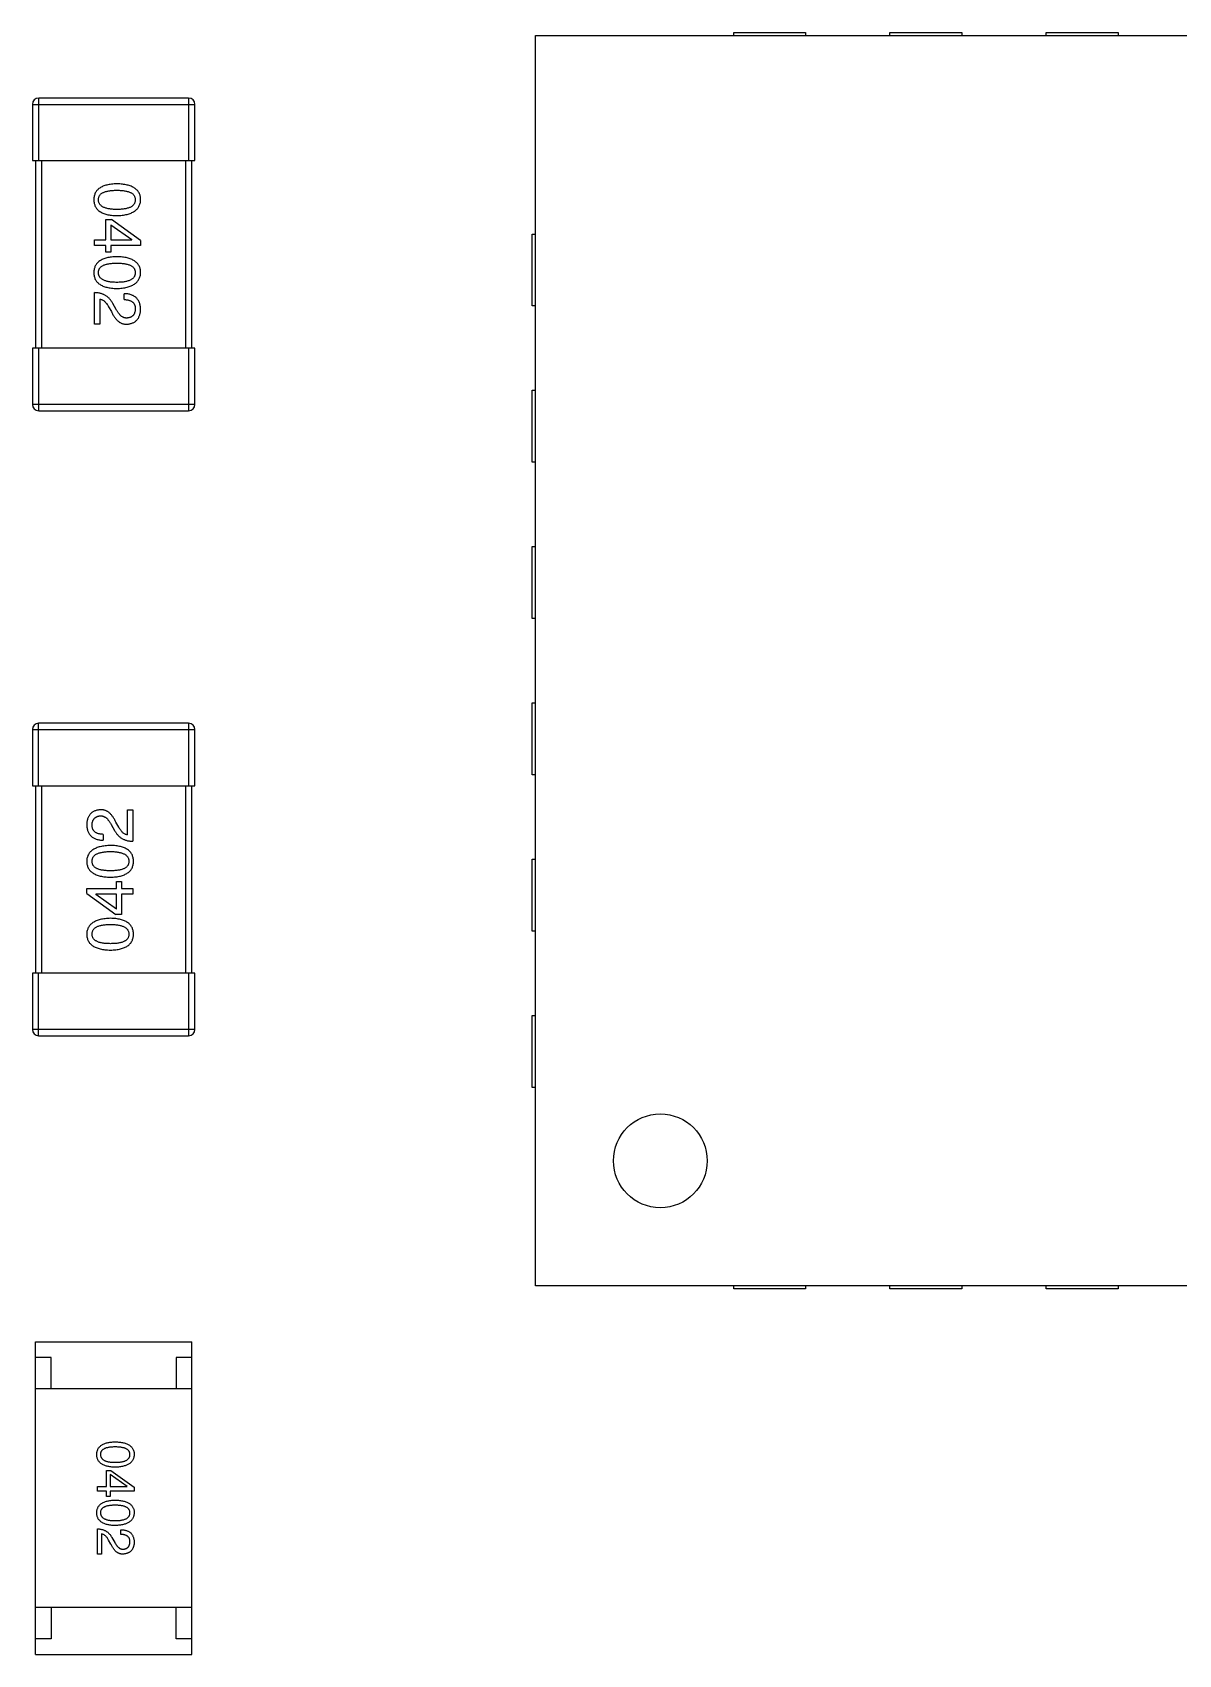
# Model space of a CAD drawing. Header units: millimetres. Extents: x 573 to 698, y 194 to 280.
# Drawn here: x 632.65 to 636.32, y 256.88 to 262.07 of the extents above; entities that cross this region are included whole.
import ezdxf

# ---------------------------------------------------------------- set-up
doc = ezdxf.new("R2010")
doc.units = ezdxf.units.MM
doc.header["$LTSCALE"] = 30.734
doc.layers.get('0').update_dxf_attribs({"linetype": 'CONTINUOUS'})

msp = doc.modelspace()

# ---------------------------------------------------------------- linework, layer by layer
at = {"color": 7, "linetype": 'Continuous'}
for p, q in [((634.2611, 258.0558), (634.2611, 262.0558)), ((634.2611, 262.0558), (638.2611, 262.0558)), ((634.8961, 262.0558), (634.8961, 262.0658)), ((634.8961, 262.0658), (635.1261, 262.0658)), ((635.1261, 262.0658), (635.1261, 262.0558)), ((635.3961, 262.0558), (635.3961, 262.0658)), ((635.3961, 262.0658), (635.6261, 262.0658)), ((635.6261, 262.0658), (635.6261, 262.0558)), ((635.8961, 262.0558), (635.8961, 262.0658)), ((635.8961, 262.0658), (636.1261, 262.0658)), ((636.1261, 262.0658), (636.1261, 262.0558)), ((632.6511, 261.8356), (632.6511, 261.6556)), ((632.6511, 261.8356), (633.1711, 261.8356)), ((632.6711, 261.6556), (632.6711, 261.8556)), ((633.1511, 261.8556), (632.6711, 261.8556)), ((633.1511, 261.8556), (633.1511, 261.6556)), ((633.1711, 261.6556), (633.1711, 261.8356)), ((632.6511, 261.6556), (633.1711, 261.6556)), ((632.6611, 261.6556), (632.6611, 261.0556)), ((632.6811, 261.0556), (632.6811, 261.6556)), ((633.1411, 261.6556), (633.1411, 261.0556)), ((633.1611, 261.0556), (633.1611, 261.6556)), ((632.8859, 261.4025), (632.8859, 261.4673)), ((632.8859, 261.4673), (632.904, 261.4673)), ((632.9974, 261.4001), (632.904, 261.4673)), ((632.8499, 261.3845), (632.8499, 261.4025)), ((632.8499, 261.4025), (632.8859, 261.4025)), ((632.9015, 261.4501), (632.9015, 261.4025)), ((632.9015, 261.4501), (632.9687, 261.4033)), ((632.9015, 261.4025), (632.9687, 261.4025)), ((632.9687, 261.4025), (632.9687, 261.4033)), ((634.2511, 261.1908), (634.2511, 261.4208)), ((634.2511, 261.4208), (634.2611, 261.4208)), ((632.8859, 261.3845), (632.8499, 261.3845)), ((632.8859, 261.3624), (632.8859, 261.3845)), ((632.9015, 261.3624), (632.8859, 261.3624)), ((632.9015, 261.3845), (632.9015, 261.3624)), ((632.9974, 261.3845), (632.9015, 261.3845)), ((632.9974, 261.4001), (632.9974, 261.3845)), ((632.8499, 261.1325), (632.8499, 261.2333)), ((632.8671, 261.2128), (632.8671, 261.1325)), ((632.9195, 261.1792), (632.9081, 261.1989)), ((632.9441, 261.2112), (632.9441, 261.23)), ((632.8949, 261.1882), (632.904, 261.1727)), ((634.2611, 261.1908), (634.2511, 261.1908)), ((632.8671, 261.1325), (632.8499, 261.1325)), ((632.6511, 261.0556), (632.6511, 260.8756)), ((633.1711, 261.0556), (632.6511, 261.0556)), ((632.6711, 260.8556), (632.6711, 261.0556)), ((633.1511, 261.0556), (633.1511, 260.8556)), ((633.1711, 260.8756), (633.1711, 261.0556)), ((634.2511, 260.6908), (634.2511, 260.9208)), ((634.2511, 260.9208), (634.2611, 260.9208)), ((633.1711, 260.8756), (632.6511, 260.8756)), ((632.6711, 260.8556), (633.1511, 260.8556)), ((634.2611, 260.6908), (634.2511, 260.6908)), ((634.2511, 260.1908), (634.2511, 260.4208)), ((634.2511, 260.4208), (634.2611, 260.4208)), ((634.2611, 260.1908), (634.2511, 260.1908)), ((634.2511, 259.6908), (634.2511, 259.9208)), ((634.2511, 259.9208), (634.2611, 259.9208)), ((632.6709, 259.6558), (632.6709, 259.8558)), ((633.1509, 259.8558), (632.6709, 259.8558)), ((633.1509, 259.8558), (633.1509, 259.6558)), ((632.6509, 259.8358), (632.6509, 259.6558)), ((632.6509, 259.8358), (633.1709, 259.8358)), ((633.1709, 259.6558), (633.1709, 259.8358)), ((634.2611, 259.6908), (634.2511, 259.6908)), ((632.6509, 259.6558), (633.1709, 259.6558)), ((632.6609, 259.6558), (632.6609, 259.0558)), ((632.6809, 259.0558), (632.6809, 259.6558)), ((633.1409, 259.6558), (633.1409, 259.0558)), ((633.1609, 259.0558), (633.1609, 259.6558)), ((632.9271, 259.5232), (632.9181, 259.5388)), ((632.955, 259.4986), (632.955, 259.5789)), ((632.955, 259.5789), (632.9722, 259.5789)), ((632.9722, 259.5789), (632.9722, 259.4781)), ((632.8779, 259.5002), (632.8779, 259.4814)), ((632.9025, 259.5322), (632.914, 259.5125)), ((634.2511, 259.1908), (634.2511, 259.4208)), ((634.2511, 259.4208), (634.2611, 259.4208)), ((632.8247, 259.3113), (632.8247, 259.3269)), ((632.8247, 259.3269), (632.9206, 259.3269)), ((632.9206, 259.3269), (632.9206, 259.3491)), ((632.9206, 259.3491), (632.9361, 259.3491)), ((632.9361, 259.3491), (632.9361, 259.3269)), ((632.9361, 259.3269), (632.9722, 259.3269)), ((632.9722, 259.3269), (632.9722, 259.3089)), ((632.8247, 259.3113), (632.9181, 259.2441)), ((632.8534, 259.3089), (632.8534, 259.3081)), ((632.9206, 259.3089), (632.8534, 259.3089)), ((632.9206, 259.2613), (632.8534, 259.3081)), ((632.9206, 259.2613), (632.9206, 259.3089)), ((632.9361, 259.3089), (632.9361, 259.2441)), ((632.9722, 259.3089), (632.9361, 259.3089)), ((632.9361, 259.2441), (632.9181, 259.2441)), ((634.2611, 259.1908), (634.2511, 259.1908)), ((632.6509, 259.0558), (632.6509, 258.8758)), ((633.1709, 259.0558), (632.6509, 259.0558)), ((632.6709, 258.8558), (632.6709, 259.0558)), ((633.1509, 259.0558), (633.1509, 258.8558)), ((633.1709, 258.8758), (633.1709, 259.0558)), ((634.2511, 258.6908), (634.2511, 258.9208)), ((634.2511, 258.9208), (634.2611, 258.9208)), ((633.1709, 258.8758), (632.6509, 258.8758)), ((632.6709, 258.8558), (633.1509, 258.8558)), ((634.2611, 258.6908), (634.2511, 258.6908)), ((638.2611, 258.0558), (634.2611, 258.0558)), ((634.8961, 258.0458), (634.8961, 258.0558)), ((635.1261, 258.0458), (634.8961, 258.0458)), ((635.1261, 258.0558), (635.1261, 258.0458)), ((635.3961, 258.0458), (635.3961, 258.0558)), ((635.6261, 258.0458), (635.3961, 258.0458)), ((635.6261, 258.0558), (635.6261, 258.0458)), ((635.8961, 258.0458), (635.8961, 258.0558)), ((636.1261, 258.0458), (635.8961, 258.0458)), ((636.1261, 258.0558), (636.1261, 258.0458)), ((632.6611, 256.8762), (632.6611, 257.8762)), ((632.6611, 257.8762), (633.1611, 257.8762)), ((633.1611, 256.8762), (633.1611, 257.8762)), ((632.7111, 257.8262), (632.6611, 257.8262)), ((632.7111, 257.7262), (632.7111, 257.8262)), ((633.1111, 257.8262), (633.1111, 257.7262)), ((633.1611, 257.8262), (633.1111, 257.8262)), ((633.1611, 257.7262), (632.6611, 257.7262)), ((632.8876, 257.4137), (632.8876, 257.4655)), ((632.8876, 257.4655), (632.902, 257.4655)), ((632.902, 257.4655), (632.9768, 257.4117)), ((632.8588, 257.3993), (632.8588, 257.4137)), ((632.8588, 257.4137), (632.8876, 257.4137)), ((632.9001, 257.4517), (632.9001, 257.4137)), ((632.9539, 257.4143), (632.9001, 257.4517)), ((632.9001, 257.4137), (632.9539, 257.4137)), ((632.9539, 257.4137), (632.9539, 257.4143)), ((632.9768, 257.4117), (632.9768, 257.3993)), ((632.8876, 257.3993), (632.8588, 257.3993)), ((632.8876, 257.3816), (632.8876, 257.3993)), ((632.9001, 257.3816), (632.8876, 257.3816)), ((632.9001, 257.3993), (632.9001, 257.3816)), ((632.9768, 257.3993), (632.9001, 257.3993)), ((632.8588, 257.1977), (632.8588, 257.2783)), ((632.8725, 257.2619), (632.8725, 257.1977)), ((632.9053, 257.2508), (632.9145, 257.235)), ((632.9342, 257.2606), (632.9342, 257.2757)), ((632.902, 257.2298), (632.8948, 257.2422)), ((632.8725, 257.1977), (632.8588, 257.1977)), ((633.1611, 257.0262), (632.6611, 257.0262)), ((632.7111, 257.0262), (632.7111, 256.9262)), ((633.1111, 256.9262), (633.1111, 257.0262)), ((632.7111, 256.9262), (632.6611, 256.9262)), ((633.1611, 256.9262), (633.1111, 256.9262)), ((632.6611, 256.8762), (633.1611, 256.8762))]:
    msp.add_line(p, q, dxfattribs=at)
msp.add_circle((634.6611, 258.4558), 0.15, dxfattribs=at)
for centre, start, end in [((632.6711, 261.8356), 90, 180), ((633.1511, 261.8356), 0, 90), ((632.6711, 260.8756), 180, 270), ((633.1511, 260.8756), 270, 0), ((632.6709, 259.8358), 90, 180), ((633.1509, 259.8358), 0, 90), ((632.6709, 258.8758), 180, 270), ((633.1509, 258.8758), 270, 0)]:
    msp.add_arc(centre, 0.02, start, end, dxfattribs=at)
for points, knots in [([(632.9212, 261.5814), (632.9182, 261.5813), (632.9125, 261.5811), (632.9042, 261.5803), (632.8965, 261.5792), (632.8893, 261.5777), (632.8827, 261.5759), (632.8767, 261.5736), (632.8712, 261.571), (632.8663, 261.568), (632.8619, 261.5646), (632.8581, 261.5609), (632.8549, 261.5567), (632.8522, 261.5522), (632.8501, 261.5473), (632.8486, 261.5421), (632.8477, 261.5364), (632.8475, 261.5326), (632.8474, 261.5306)], [0, 0, 0, 0, 0.087693, 0.170223, 0.247496, 0.319826, 0.387768, 0.451403, 0.511459, 0.568358, 0.622671, 0.675251, 0.726739, 0.778422, 0.830759, 0.884394, 0.940865, 1, 1, 1, 1]), ([(632.8622, 261.5306), (632.8622, 261.5318), (632.8623, 261.5342), (632.863, 261.5377), (632.8641, 261.5409), (632.8658, 261.5439), (632.8679, 261.5467), (632.8704, 261.5492), (632.8735, 261.5514), (632.877, 261.5534), (632.8809, 261.5552), (632.8853, 261.5568), (632.8902, 261.558), (632.8955, 261.5591), (632.9013, 261.5599), (632.9075, 261.5605), (632.9142, 261.5608), (632.9188, 261.5609), (632.9212, 261.5609)], [0, 0, 0, 0, 0.049766, 0.097012, 0.143225, 0.188786, 0.235079, 0.282962, 0.333687, 0.387747, 0.445963, 0.508657, 0.576545, 0.649868, 0.72822, 0.812712, 0.903543, 1, 1, 1, 1]), ([(632.9974, 261.5306), (632.9973, 261.5326), (632.9971, 261.5365), (632.9962, 261.5421), (632.9946, 261.5473), (632.9924, 261.5522), (632.9897, 261.5568), (632.9863, 261.5609), (632.9824, 261.5646), (632.9779, 261.568), (632.9728, 261.571), (632.9671, 261.5736), (632.9609, 261.5759), (632.9541, 261.5777), (632.9467, 261.5792), (632.9387, 261.5803), (632.9301, 261.5811), (632.9242, 261.5813), (632.9212, 261.5814)], [0, 0, 0, 0, 0.057911, 0.113262, 0.165956, 0.217443, 0.268511, 0.319665, 0.372, 0.426129, 0.483365, 0.543779, 0.607756, 0.676562, 0.749704, 0.827713, 0.911177, 1, 1, 1, 1]), ([(632.9212, 261.5609), (632.9236, 261.5609), (632.9282, 261.5608), (632.9349, 261.5605), (632.9411, 261.5599), (632.9469, 261.5591), (632.9522, 261.558), (632.957, 261.5568), (632.9614, 261.5552), (632.9654, 261.5534), (632.9689, 261.5514), (632.9719, 261.5492), (632.9745, 261.5467), (632.9766, 261.5439), (632.9782, 261.5409), (632.9794, 261.5377), (632.98, 261.5342), (632.9801, 261.5318), (632.9802, 261.5306)], [0, 0, 0, 0, 0.096452, 0.187278, 0.271765, 0.350519, 0.423437, 0.491321, 0.554011, 0.612224, 0.666281, 0.717003, 0.764884, 0.811423, 0.856783, 0.902993, 0.950236, 1, 1, 1, 1]), ([(632.8474, 261.5306), (632.8475, 261.5286), (632.8477, 261.5247), (632.8486, 261.5191), (632.8501, 261.5138), (632.8522, 261.5089), (632.8549, 261.5044), (632.8581, 261.5003), (632.8619, 261.4965), (632.8663, 261.4931), (632.8712, 261.4902), (632.8767, 261.4876), (632.8827, 261.4853), (632.8893, 261.4834), (632.8965, 261.4819), (632.9042, 261.4808), (632.9125, 261.4801), (632.9182, 261.4799), (632.9212, 261.4798)], [0, 0, 0, 0, 0.059134, 0.115603, 0.169236, 0.221572, 0.273254, 0.32474, 0.377319, 0.431815, 0.488555, 0.548609, 0.612242, 0.680182, 0.75251, 0.829782, 0.91231, 1, 1, 1, 1]), ([(632.9212, 261.4994), (632.9188, 261.4995), (632.9143, 261.4995), (632.9077, 261.4999), (632.9015, 261.5005), (632.8958, 261.5013), (632.8905, 261.5024), (632.8857, 261.5037), (632.8813, 261.5053), (632.8774, 261.5071), (632.8739, 261.5092), (632.8708, 261.5115), (632.8682, 261.5141), (632.8661, 261.5169), (632.8644, 261.52), (632.8632, 261.5233), (632.8624, 261.5269), (632.8622, 261.5293), (632.8622, 261.5306)], [0, 0, 0, 0, 0.094834, 0.184067, 0.267029, 0.344713, 0.417334, 0.484367, 0.546941, 0.604717, 0.65953, 0.710539, 0.759381, 0.806382, 0.853027, 0.900623, 0.949121, 1, 1, 1, 1]), ([(632.9212, 261.4798), (632.9242, 261.4799), (632.93, 261.4801), (632.9385, 261.481), (632.9464, 261.4822), (632.9538, 261.4837), (632.9606, 261.4856), (632.9668, 261.4879), (632.9724, 261.4905), (632.9775, 261.4936), (632.982, 261.4969), (632.986, 261.5007), (632.9894, 261.5048), (632.9921, 261.5092), (632.9943, 261.5141), (632.996, 261.5192), (632.9971, 261.5248), (632.9973, 261.5286), (632.9974, 261.5306)], [0, 0, 0, 0, 0.088475, 0.171606, 0.249595, 0.322626, 0.391327, 0.455765, 0.516374, 0.573675, 0.628522, 0.681161, 0.732559, 0.783563, 0.83504, 0.887639, 0.942585, 1, 1, 1, 1]), ([(632.9802, 261.5306), (632.9801, 261.5293), (632.98, 261.5269), (632.9794, 261.5233), (632.9782, 261.52), (632.9766, 261.5169), (632.9745, 261.5141), (632.9719, 261.5115), (632.9689, 261.5092), (632.9654, 261.5071), (632.9614, 261.5053), (632.957, 261.5037), (632.9522, 261.5024), (632.9469, 261.5013), (632.9411, 261.5005), (632.9349, 261.4999), (632.9282, 261.4995), (632.9236, 261.4995), (632.9212, 261.4994)], [0, 0, 0, 0, 0.050604, 0.098688, 0.145699, 0.191791, 0.238625, 0.286717, 0.337546, 0.391814, 0.449755, 0.512106, 0.579685, 0.652048, 0.730262, 0.814146, 0.904281, 1, 1, 1, 1]), ([(632.9212, 261.3482), (632.9182, 261.3481), (632.9125, 261.3479), (632.9042, 261.3472), (632.8965, 261.3461), (632.8893, 261.3446), (632.8827, 261.3427), (632.8767, 261.3404), (632.8712, 261.3379), (632.8663, 261.3348), (632.8619, 261.3315), (632.8581, 261.3277), (632.8549, 261.3236), (632.8522, 261.3191), (632.8501, 261.3142), (632.8486, 261.3089), (632.8477, 261.3033), (632.8475, 261.2994), (632.8474, 261.2974)], [0, 0, 0, 0, 0.087693, 0.170223, 0.247496, 0.319826, 0.387768, 0.451403, 0.511459, 0.568358, 0.622671, 0.675251, 0.726739, 0.778422, 0.830759, 0.884394, 0.940865, 1, 1, 1, 1]), ([(632.8622, 261.2974), (632.8622, 261.2987), (632.8623, 261.301), (632.863, 261.3045), (632.8641, 261.3078), (632.8658, 261.3107), (632.8679, 261.3135), (632.8704, 261.316), (632.8735, 261.3183), (632.877, 261.3203), (632.8809, 261.3221), (632.8853, 261.3236), (632.8902, 261.3248), (632.8955, 261.326), (632.9013, 261.3268), (632.9075, 261.3273), (632.9142, 261.3277), (632.9188, 261.3277), (632.9212, 261.3278)], [0, 0, 0, 0, 0.049766, 0.097012, 0.143225, 0.188786, 0.235079, 0.282962, 0.333687, 0.387747, 0.445963, 0.508657, 0.576545, 0.649868, 0.72822, 0.812712, 0.903543, 1, 1, 1, 1]), ([(632.9974, 261.2974), (632.9973, 261.2994), (632.9971, 261.3033), (632.9962, 261.3089), (632.9946, 261.3142), (632.9924, 261.3191), (632.9897, 261.3236), (632.9863, 261.3277), (632.9824, 261.3315), (632.9779, 261.3348), (632.9728, 261.3379), (632.9671, 261.3404), (632.9609, 261.3427), (632.9541, 261.3446), (632.9467, 261.3461), (632.9387, 261.3472), (632.9301, 261.3479), (632.9242, 261.3481), (632.9212, 261.3482)], [0, 0, 0, 0, 0.057911, 0.113262, 0.165956, 0.217443, 0.268511, 0.319665, 0.372, 0.426129, 0.483365, 0.543779, 0.607756, 0.676562, 0.749704, 0.827713, 0.911177, 1, 1, 1, 1]), ([(632.9212, 261.3278), (632.9236, 261.3277), (632.9282, 261.3277), (632.9349, 261.3273), (632.9411, 261.3268), (632.9469, 261.326), (632.9522, 261.3248), (632.957, 261.3236), (632.9614, 261.3221), (632.9654, 261.3203), (632.9689, 261.3183), (632.9719, 261.316), (632.9745, 261.3135), (632.9766, 261.3108), (632.9782, 261.3078), (632.9794, 261.3045), (632.98, 261.301), (632.9801, 261.2987), (632.9802, 261.2974)], [0, 0, 0, 0, 0.096452, 0.187278, 0.271765, 0.350519, 0.423437, 0.491321, 0.554011, 0.612224, 0.666281, 0.717003, 0.764884, 0.811423, 0.856783, 0.902993, 0.950236, 1, 1, 1, 1]), ([(632.8474, 261.2974), (632.8475, 261.2954), (632.8477, 261.2916), (632.8486, 261.2859), (632.8501, 261.2807), (632.8522, 261.2758), (632.8549, 261.2713), (632.8581, 261.2671), (632.8619, 261.2634), (632.8663, 261.26), (632.8712, 261.257), (632.8767, 261.2544), (632.8827, 261.2522), (632.8893, 261.2503), (632.8965, 261.2488), (632.9042, 261.2477), (632.9125, 261.2469), (632.9182, 261.2467), (632.9212, 261.2466)], [0, 0, 0, 0, 0.059134, 0.115603, 0.169236, 0.221572, 0.273254, 0.32474, 0.377319, 0.431815, 0.488555, 0.548609, 0.612242, 0.680182, 0.75251, 0.829782, 0.91231, 1, 1, 1, 1]), ([(632.9212, 261.2663), (632.9188, 261.2663), (632.9143, 261.2663), (632.9077, 261.2667), (632.9015, 261.2673), (632.8958, 261.2682), (632.8905, 261.2692), (632.8857, 261.2706), (632.8813, 261.2721), (632.8774, 261.274), (632.8739, 261.276), (632.8708, 261.2784), (632.8682, 261.2809), (632.8661, 261.2837), (632.8644, 261.2868), (632.8632, 261.2901), (632.8624, 261.2937), (632.8622, 261.2962), (632.8622, 261.2974)], [0, 0, 0, 0, 0.094834, 0.184067, 0.267029, 0.344713, 0.417334, 0.484367, 0.546941, 0.604717, 0.65953, 0.710539, 0.759381, 0.806382, 0.853027, 0.900623, 0.949121, 1, 1, 1, 1]), ([(632.9802, 261.2974), (632.9801, 261.2962), (632.98, 261.2937), (632.9794, 261.2901), (632.9782, 261.2868), (632.9766, 261.2837), (632.9745, 261.2809), (632.9719, 261.2783), (632.9689, 261.276), (632.9654, 261.2739), (632.9614, 261.2721), (632.957, 261.2705), (632.9522, 261.2692), (632.9469, 261.2681), (632.9411, 261.2673), (632.9349, 261.2667), (632.9282, 261.2663), (632.9236, 261.2663), (632.9212, 261.2663)], [0, 0, 0, 0, 0.050604, 0.098688, 0.145699, 0.191791, 0.238625, 0.286717, 0.337546, 0.391814, 0.449755, 0.512106, 0.579685, 0.652048, 0.730262, 0.814146, 0.904281, 1, 1, 1, 1]), ([(632.9212, 261.2466), (632.9242, 261.2467), (632.93, 261.247), (632.9385, 261.2479), (632.9464, 261.2491), (632.9538, 261.2506), (632.9606, 261.2525), (632.9668, 261.2548), (632.9724, 261.2574), (632.9775, 261.2604), (632.982, 261.2638), (632.986, 261.2675), (632.9894, 261.2716), (632.9921, 261.2761), (632.9943, 261.2809), (632.996, 261.2861), (632.9971, 261.2916), (632.9973, 261.2955), (632.9974, 261.2974)], [0, 0, 0, 0, 0.088475, 0.171606, 0.249595, 0.322626, 0.391327, 0.455765, 0.516374, 0.573675, 0.628522, 0.681161, 0.732559, 0.783563, 0.83504, 0.887639, 0.942585, 1, 1, 1, 1]), ([(632.9081, 261.1989), (632.9073, 261.2003), (632.9058, 261.203), (632.9033, 261.2068), (632.9006, 261.2104), (632.8977, 261.2136), (632.8947, 261.2167), (632.8915, 261.2195), (632.8881, 261.2221), (632.8845, 261.2243), (632.8808, 261.2264), (632.8769, 261.2281), (632.8728, 261.2297), (632.8685, 261.2309), (632.8641, 261.2319), (632.8595, 261.2326), (632.8547, 261.2331), (632.8515, 261.2332), (632.8499, 261.2333)], [0, 0, 0, 0, 0.065828, 0.130094, 0.192451, 0.254037, 0.313974, 0.373757, 0.433048, 0.492243, 0.551902, 0.611758, 0.672678, 0.734814, 0.798569, 0.863693, 0.930488, 1, 1, 1, 1]), ([(632.8671, 261.2128), (632.8684, 261.2126), (632.871, 261.212), (632.8748, 261.2104), (632.8784, 261.2082), (632.882, 261.2054), (632.8854, 261.202), (632.8887, 261.198), (632.892, 261.1934), (632.8939, 261.19), (632.8949, 261.1882)], [0, 0, 0, 0, 0.103034, 0.208166, 0.318255, 0.434664, 0.559728, 0.695394, 0.841708, 1, 1, 1, 1]), ([(632.9974, 261.1792), (632.9973, 261.1812), (632.9971, 261.1852), (632.9963, 261.1909), (632.9951, 261.1962), (632.9936, 261.2011), (632.9916, 261.2056), (632.9892, 261.2098), (632.9865, 261.2136), (632.9833, 261.217), (632.9798, 261.22), (632.9758, 261.2226), (632.9715, 261.2248), (632.9668, 261.2266), (632.9617, 261.2281), (632.9562, 261.2292), (632.9503, 261.2298), (632.9462, 261.23), (632.9441, 261.23)], [0, 0, 0, 0, 0.07282, 0.141057, 0.2062, 0.267672, 0.326735, 0.383519, 0.439188, 0.494454, 0.549628, 0.605958, 0.66397, 0.72402, 0.787502, 0.854127, 0.925065, 1, 1, 1, 1]), ([(632.9441, 261.2112), (632.9456, 261.2111), (632.9484, 261.211), (632.9525, 261.2106), (632.9563, 261.21), (632.9599, 261.2091), (632.9631, 261.208), (632.9661, 261.2067), (632.9688, 261.2052), (632.9712, 261.2034), (632.9733, 261.2015), (632.9752, 261.1993), (632.9767, 261.1969), (632.978, 261.1943), (632.979, 261.1914), (632.9797, 261.1884), (632.9801, 261.1851), (632.9802, 261.1828), (632.9802, 261.1817)], [0, 0, 0, 0, 0.082594, 0.15978, 0.232961, 0.301462, 0.365595, 0.426678, 0.484662, 0.540809, 0.595146, 0.648401, 0.702272, 0.757102, 0.813447, 0.872233, 0.934055, 1, 1, 1, 1]), ([(632.904, 261.1727), (632.9047, 261.171), (632.9063, 261.1676), (632.9088, 261.1629), (632.9113, 261.1586), (632.914, 261.1545), (632.9168, 261.1508), (632.9196, 261.1474), (632.9226, 261.1444), (632.9256, 261.1417), (632.9287, 261.1393), (632.932, 261.1373), (632.9353, 261.1357), (632.9387, 261.1343), (632.9422, 261.1334), (632.9458, 261.1327), (632.9494, 261.1324), (632.9519, 261.1325), (632.9531, 261.1325)], [0, 0, 0, 0, 0.082731, 0.161257, 0.236138, 0.307554, 0.375712, 0.440848, 0.502916, 0.562567, 0.619798, 0.675716, 0.73039, 0.78386, 0.837315, 0.890547, 0.944917, 1, 1, 1, 1]), ([(632.954, 261.1522), (632.9532, 261.1521), (632.9515, 261.152), (632.9491, 261.1522), (632.9468, 261.1526), (632.9444, 261.1532), (632.9421, 261.1541), (632.9399, 261.1552), (632.9376, 261.1565), (632.9355, 261.1581), (632.9333, 261.1599), (632.9312, 261.162), (632.9292, 261.1643), (632.9272, 261.1668), (632.9252, 261.1696), (632.9232, 261.1725), (632.9213, 261.1758), (632.9201, 261.1781), (632.9195, 261.1792)], [0, 0, 0, 0, 0.052237, 0.103888, 0.155485, 0.207395, 0.259864, 0.31356, 0.369176, 0.4266, 0.486836, 0.550048, 0.61567, 0.685271, 0.75824, 0.834614, 0.915635, 1, 1, 1, 1]), ([(632.9531, 261.1325), (632.9548, 261.1326), (632.9581, 261.1329), (632.9629, 261.1337), (632.9674, 261.1348), (632.9716, 261.1363), (632.9754, 261.138), (632.979, 261.1401), (632.9822, 261.1426), (632.9852, 261.1453), (632.9878, 261.1485), (632.9901, 261.1519), (632.9921, 261.1556), (632.9938, 261.1597), (632.9952, 261.1642), (632.9963, 261.1689), (632.997, 261.1739), (632.9973, 261.1774), (632.9974, 261.1792)], [0, 0, 0, 0, 0.070688, 0.137741, 0.201612, 0.262778, 0.321223, 0.378455, 0.434411, 0.490146, 0.546362, 0.603392, 0.662208, 0.723401, 0.787372, 0.85442, 0.925153, 1, 1, 1, 1]), ([(632.9802, 261.1817), (632.9801, 261.1805), (632.98, 261.1784), (632.9797, 261.1752), (632.979, 261.1722), (632.9783, 261.1694), (632.9773, 261.1668), (632.9762, 261.1645), (632.9748, 261.1623), (632.9733, 261.1603), (632.9715, 261.1586), (632.9696, 261.157), (632.9674, 261.1557), (632.9651, 261.1546), (632.9626, 261.1537), (632.9599, 261.1529), (632.957, 261.1524), (632.955, 261.1522), (632.954, 261.1522)], [0, 0, 0, 0, 0.076112, 0.148436, 0.216883, 0.281466, 0.34298, 0.402356, 0.459881, 0.51546, 0.571111, 0.62658, 0.683162, 0.741007, 0.801404, 0.863825, 0.930544, 1, 1, 1, 1]), ([(632.8689, 259.5789), (632.8672, 259.5788), (632.8639, 259.5785), (632.8592, 259.5777), (632.8547, 259.5766), (632.8505, 259.5752), (632.8466, 259.5734), (632.8431, 259.5713), (632.8398, 259.5688), (632.8369, 259.5661), (632.8343, 259.563), (632.832, 259.5595), (632.83, 259.5558), (632.8282, 259.5517), (632.8269, 259.5473), (632.8258, 259.5425), (632.825, 259.5375), (632.8248, 259.534), (632.8247, 259.5322)], [0, 0, 0, 0, 0.070688, 0.137741, 0.201612, 0.262778, 0.321223, 0.378455, 0.434411, 0.490146, 0.546362, 0.603392, 0.662208, 0.723401, 0.787372, 0.85442, 0.925153, 1, 1, 1, 1]), ([(632.8419, 259.5297), (632.8419, 259.5309), (632.8421, 259.5331), (632.8424, 259.5363), (632.843, 259.5392), (632.8438, 259.542), (632.8448, 259.5446), (632.8459, 259.547), (632.8473, 259.5491), (632.8488, 259.5511), (632.8506, 259.5528), (632.8525, 259.5544), (632.8546, 259.5557), (632.857, 259.5569), (632.8595, 259.5577), (632.8622, 259.5585), (632.8651, 259.559), (632.8671, 259.5592), (632.8681, 259.5593)], [0, 0, 0, 0, 0.076112, 0.148436, 0.216883, 0.281466, 0.34298, 0.402356, 0.459881, 0.51546, 0.571111, 0.62658, 0.683162, 0.741007, 0.801404, 0.863825, 0.930544, 1, 1, 1, 1]), ([(632.8681, 259.5593), (632.8689, 259.5593), (632.8705, 259.5594), (632.8729, 259.5592), (632.8753, 259.5588), (632.8777, 259.5582), (632.88, 259.5573), (632.8822, 259.5562), (632.8844, 259.5549), (632.8866, 259.5533), (632.8888, 259.5515), (632.8908, 259.5494), (632.8929, 259.5471), (632.8949, 259.5446), (632.8969, 259.5419), (632.8988, 259.5389), (632.9007, 259.5356), (632.9019, 259.5334), (632.9025, 259.5322)], [0, 0, 0, 0, 0.052237, 0.103888, 0.155485, 0.207395, 0.259864, 0.31356, 0.369176, 0.4266, 0.486836, 0.550048, 0.61567, 0.685271, 0.75824, 0.834614, 0.915635, 1, 1, 1, 1]), ([(632.9181, 259.5388), (632.9173, 259.5405), (632.9158, 259.5438), (632.9133, 259.5485), (632.9107, 259.5529), (632.9081, 259.5569), (632.9053, 259.5606), (632.9024, 259.564), (632.8995, 259.567), (632.8964, 259.5697), (632.8933, 259.5721), (632.8901, 259.5741), (632.8868, 259.5757), (632.8834, 259.5771), (632.8799, 259.5781), (632.8763, 259.5787), (632.8727, 259.579), (632.8702, 259.579), (632.8689, 259.5789)], [0, 0, 0, 0, 0.082731, 0.161257, 0.236138, 0.307554, 0.375712, 0.440848, 0.502916, 0.562567, 0.619798, 0.675716, 0.73039, 0.78386, 0.837315, 0.890547, 0.944917, 1, 1, 1, 1]), ([(632.8247, 259.5322), (632.8248, 259.5302), (632.825, 259.5263), (632.8258, 259.5206), (632.8269, 259.5152), (632.8285, 259.5103), (632.8305, 259.5058), (632.8328, 259.5016), (632.8356, 259.4978), (632.8388, 259.4944), (632.8423, 259.4914), (632.8462, 259.4888), (632.8506, 259.4866), (632.8553, 259.4848), (632.8604, 259.4833), (632.8659, 259.4823), (632.8718, 259.4816), (632.8759, 259.4815), (632.8779, 259.4814)], [0, 0, 0, 0, 0.07282, 0.141057, 0.2062, 0.267672, 0.326735, 0.383519, 0.439188, 0.494454, 0.549628, 0.605958, 0.66397, 0.72402, 0.787502, 0.854127, 0.925065, 1, 1, 1, 1]), ([(632.8779, 259.5002), (632.8765, 259.5003), (632.8737, 259.5004), (632.8696, 259.5008), (632.8658, 259.5014), (632.8622, 259.5023), (632.859, 259.5034), (632.856, 259.5047), (632.8533, 259.5062), (632.8509, 259.508), (632.8487, 259.5099), (632.8469, 259.5121), (632.8453, 259.5145), (632.8441, 259.5171), (632.8431, 259.52), (632.8424, 259.523), (632.842, 259.5263), (632.8419, 259.5286), (632.8419, 259.5297)], [0, 0, 0, 0, 0.082594, 0.15978, 0.232961, 0.301462, 0.365595, 0.426678, 0.484662, 0.540809, 0.595146, 0.648401, 0.702272, 0.757102, 0.813447, 0.872233, 0.934055, 1, 1, 1, 1]), ([(632.914, 259.5125), (632.9148, 259.5112), (632.9163, 259.5085), (632.9188, 259.5047), (632.9215, 259.5011), (632.9244, 259.4978), (632.9274, 259.4947), (632.9306, 259.4919), (632.934, 259.4894), (632.9376, 259.4871), (632.9413, 259.485), (632.9452, 259.4833), (632.9493, 259.4817), (632.9535, 259.4805), (632.958, 259.4795), (632.9626, 259.4788), (632.9673, 259.4783), (632.9706, 259.4782), (632.9722, 259.4781)], [0, 0, 0, 0, 0.065828, 0.130094, 0.192451, 0.254037, 0.313974, 0.373757, 0.433048, 0.492243, 0.551902, 0.611758, 0.672678, 0.734814, 0.798569, 0.863693, 0.930488, 1, 1, 1, 1]), ([(632.955, 259.4986), (632.9537, 259.4989), (632.9511, 259.4994), (632.9473, 259.501), (632.9436, 259.5032), (632.9401, 259.506), (632.9367, 259.5094), (632.9333, 259.5134), (632.9301, 259.5181), (632.9281, 259.5214), (632.9271, 259.5232)], [0, 0, 0, 0, 0.103034, 0.208166, 0.318255, 0.434664, 0.559728, 0.695394, 0.841708, 1, 1, 1, 1]), ([(632.9009, 259.4648), (632.8979, 259.4647), (632.892, 259.4644), (632.8835, 259.4636), (632.8756, 259.4624), (632.8683, 259.4608), (632.8615, 259.4589), (632.8553, 259.4567), (632.8496, 259.454), (632.8446, 259.451), (632.8401, 259.4476), (632.8361, 259.4439), (632.8327, 259.4398), (632.8299, 259.4353), (632.8277, 259.4305), (632.8261, 259.4253), (632.825, 259.4198), (632.8248, 259.4159), (632.8247, 259.414)], [0, 0, 0, 0, 0.088475, 0.171606, 0.249595, 0.322626, 0.391327, 0.455765, 0.516374, 0.573675, 0.628522, 0.681161, 0.732559, 0.783563, 0.83504, 0.887639, 0.942585, 1, 1, 1, 1]), ([(632.8419, 259.414), (632.8419, 259.4152), (632.842, 259.4177), (632.8427, 259.4213), (632.8439, 259.4246), (632.8455, 259.4277), (632.8476, 259.4305), (632.8502, 259.4331), (632.8532, 259.4354), (632.8567, 259.4375), (632.8606, 259.4393), (632.865, 259.4409), (632.8699, 259.4422), (632.8752, 259.4433), (632.881, 259.4441), (632.8872, 259.4447), (632.8939, 259.4451), (632.8985, 259.4451), (632.9009, 259.4451)], [0, 0, 0, 0, 0.050604, 0.098688, 0.145699, 0.191791, 0.238625, 0.286717, 0.337546, 0.391814, 0.449755, 0.512106, 0.579685, 0.652048, 0.730262, 0.814146, 0.904281, 1, 1, 1, 1]), ([(632.9747, 259.414), (632.9746, 259.416), (632.9744, 259.4199), (632.9735, 259.4255), (632.9719, 259.4307), (632.9699, 259.4356), (632.9672, 259.4402), (632.964, 259.4443), (632.9602, 259.4481), (632.9558, 259.4514), (632.9509, 259.4544), (632.9454, 259.457), (632.9393, 259.4593), (632.9327, 259.4611), (632.9256, 259.4626), (632.9179, 259.4637), (632.9096, 259.4645), (632.9038, 259.4647), (632.9009, 259.4648)], [0, 0, 0, 0, 0.059134, 0.115603, 0.169236, 0.221572, 0.273254, 0.32474, 0.377319, 0.431815, 0.488555, 0.548609, 0.612242, 0.680182, 0.75251, 0.829782, 0.91231, 1, 1, 1, 1]), ([(632.9009, 259.4451), (632.9032, 259.4451), (632.9078, 259.4451), (632.9144, 259.4447), (632.9206, 259.4441), (632.9263, 259.4433), (632.9316, 259.4422), (632.9364, 259.4409), (632.9408, 259.4393), (632.9447, 259.4375), (632.9482, 259.4354), (632.9512, 259.4331), (632.9539, 259.4305), (632.956, 259.4277), (632.9577, 259.4246), (632.9589, 259.4213), (632.9597, 259.4177), (632.9598, 259.4152), (632.9599, 259.414)], [0, 0, 0, 0, 0.094834, 0.184067, 0.267029, 0.344713, 0.417334, 0.484367, 0.546941, 0.604717, 0.65953, 0.710539, 0.759381, 0.806382, 0.853027, 0.900623, 0.949121, 1, 1, 1, 1]), ([(632.8247, 259.414), (632.8248, 259.412), (632.8249, 259.4081), (632.8259, 259.4025), (632.8275, 259.3972), (632.8296, 259.3923), (632.8324, 259.3878), (632.8357, 259.3837), (632.8396, 259.3799), (632.8442, 259.3766), (632.8492, 259.3736), (632.8549, 259.371), (632.8612, 259.3687), (632.868, 259.3669), (632.8754, 259.3653), (632.8834, 259.3642), (632.8919, 259.3635), (632.8979, 259.3633), (632.9009, 259.3632)], [0, 0, 0, 0, 0.057911, 0.113262, 0.165956, 0.217443, 0.268511, 0.319665, 0.372, 0.426129, 0.483365, 0.543779, 0.607756, 0.676562, 0.749704, 0.827713, 0.911177, 1, 1, 1, 1]), ([(632.9009, 259.3837), (632.8985, 259.3837), (632.8939, 259.3837), (632.8872, 259.3841), (632.881, 259.3847), (632.8752, 259.3855), (632.8699, 259.3866), (632.865, 259.3878), (632.8606, 259.3894), (632.8567, 259.3911), (632.8532, 259.3931), (632.8502, 259.3954), (632.8476, 259.3979), (632.8455, 259.4006), (632.8439, 259.4036), (632.8427, 259.4069), (632.842, 259.4104), (632.8419, 259.4128), (632.8419, 259.414)], [0, 0, 0, 0, 0.096452, 0.187278, 0.271765, 0.350519, 0.423437, 0.491321, 0.554011, 0.612224, 0.666281, 0.717003, 0.764884, 0.811423, 0.856783, 0.902993, 0.950236, 1, 1, 1, 1]), ([(632.9599, 259.414), (632.9599, 259.4128), (632.9598, 259.4104), (632.9591, 259.4069), (632.958, 259.4036), (632.9563, 259.4007), (632.9542, 259.3979), (632.9516, 259.3954), (632.9486, 259.3931), (632.9451, 259.3911), (632.9412, 259.3894), (632.9368, 259.3878), (632.9319, 259.3866), (632.9266, 259.3855), (632.9208, 259.3847), (632.9146, 259.3841), (632.9079, 259.3837), (632.9033, 259.3837), (632.9009, 259.3837)], [0, 0, 0, 0, 0.049766, 0.097012, 0.143225, 0.188786, 0.235079, 0.282962, 0.333687, 0.387747, 0.445963, 0.508657, 0.576545, 0.649868, 0.72822, 0.812712, 0.903543, 1, 1, 1, 1]), ([(632.9009, 259.3632), (632.9038, 259.3633), (632.9096, 259.3635), (632.9179, 259.3642), (632.9256, 259.3653), (632.9327, 259.3669), (632.9393, 259.3687), (632.9454, 259.371), (632.9509, 259.3736), (632.9558, 259.3766), (632.9602, 259.3799), (632.964, 259.3837), (632.9672, 259.3878), (632.9699, 259.3923), (632.9719, 259.3972), (632.9735, 259.4025), (632.9744, 259.4081), (632.9746, 259.412), (632.9747, 259.414)], [0, 0, 0, 0, 0.087693, 0.170223, 0.247496, 0.319826, 0.387768, 0.451403, 0.511459, 0.568358, 0.622671, 0.675251, 0.726739, 0.778422, 0.830759, 0.884394, 0.940865, 1, 1, 1, 1]), ([(632.9009, 259.2317), (632.8979, 259.2315), (632.892, 259.2313), (632.8835, 259.2304), (632.8756, 259.2292), (632.8683, 259.2277), (632.8615, 259.2258), (632.8553, 259.2235), (632.8496, 259.2209), (632.8446, 259.2179), (632.8401, 259.2145), (632.8361, 259.2108), (632.8327, 259.2067), (632.8299, 259.2022), (632.8277, 259.1974), (632.8261, 259.1922), (632.825, 259.1866), (632.8248, 259.1828), (632.8247, 259.1808)], [0, 0, 0, 0, 0.088475, 0.171606, 0.249595, 0.322626, 0.391327, 0.455765, 0.516374, 0.573675, 0.628522, 0.681161, 0.732559, 0.783563, 0.83504, 0.887639, 0.942585, 1, 1, 1, 1]), ([(632.9747, 259.1808), (632.9746, 259.1828), (632.9744, 259.1867), (632.9735, 259.1923), (632.9719, 259.1976), (632.9699, 259.2025), (632.9672, 259.207), (632.964, 259.2111), (632.9602, 259.2149), (632.9558, 259.2183), (632.9509, 259.2213), (632.9454, 259.2239), (632.9393, 259.2261), (632.9327, 259.228), (632.9256, 259.2295), (632.9179, 259.2306), (632.9096, 259.2314), (632.9038, 259.2316), (632.9009, 259.2317)], [0, 0, 0, 0, 0.059134, 0.115603, 0.169236, 0.221572, 0.273254, 0.32474, 0.377319, 0.431815, 0.488555, 0.548609, 0.612242, 0.680182, 0.75251, 0.829782, 0.91231, 1, 1, 1, 1]), ([(632.8247, 259.1808), (632.8248, 259.1789), (632.8249, 259.175), (632.8259, 259.1693), (632.8275, 259.1641), (632.8296, 259.1592), (632.8324, 259.1547), (632.8357, 259.1505), (632.8396, 259.1468), (632.8442, 259.1434), (632.8492, 259.1404), (632.8549, 259.1378), (632.8612, 259.1356), (632.868, 259.1337), (632.8754, 259.1322), (632.8834, 259.1311), (632.8919, 259.1303), (632.8979, 259.1301), (632.9009, 259.13)], [0, 0, 0, 0, 0.057911, 0.113262, 0.165956, 0.217443, 0.268511, 0.319665, 0.372, 0.426129, 0.483365, 0.543779, 0.607756, 0.676562, 0.749704, 0.827713, 0.911177, 1, 1, 1, 1]), ([(632.8419, 259.1808), (632.8419, 259.1821), (632.842, 259.1845), (632.8427, 259.1881), (632.8439, 259.1914), (632.8455, 259.1945), (632.8476, 259.1973), (632.8502, 259.1999), (632.8532, 259.2022), (632.8567, 259.2043), (632.8606, 259.2061), (632.865, 259.2077), (632.8699, 259.209), (632.8752, 259.2101), (632.881, 259.211), (632.8872, 259.2116), (632.8939, 259.2119), (632.8985, 259.212), (632.9009, 259.212)], [0, 0, 0, 0, 0.050604, 0.098688, 0.145699, 0.191791, 0.238625, 0.286717, 0.337546, 0.391814, 0.449755, 0.512106, 0.579685, 0.652048, 0.730262, 0.814146, 0.904281, 1, 1, 1, 1]), ([(632.9009, 259.1505), (632.8985, 259.1505), (632.8939, 259.1506), (632.8872, 259.1509), (632.881, 259.1515), (632.8752, 259.1523), (632.8699, 259.1534), (632.865, 259.1546), (632.8606, 259.1562), (632.8567, 259.158), (632.8532, 259.16), (632.8502, 259.1622), (632.8476, 259.1648), (632.8455, 259.1675), (632.8439, 259.1705), (632.8427, 259.1737), (632.842, 259.1772), (632.8419, 259.1796), (632.8419, 259.1808)], [0, 0, 0, 0, 0.096452, 0.187278, 0.271765, 0.350519, 0.423437, 0.491321, 0.554011, 0.612224, 0.666281, 0.717003, 0.764884, 0.811423, 0.856783, 0.902993, 0.950236, 1, 1, 1, 1]), ([(632.9009, 259.212), (632.9032, 259.212), (632.9078, 259.2119), (632.9144, 259.2116), (632.9206, 259.211), (632.9263, 259.2101), (632.9316, 259.209), (632.9364, 259.2077), (632.9408, 259.2061), (632.9447, 259.2043), (632.9482, 259.2022), (632.9512, 259.1999), (632.9539, 259.1974), (632.956, 259.1945), (632.9577, 259.1914), (632.9589, 259.1881), (632.9597, 259.1846), (632.9598, 259.1821), (632.9599, 259.1808)], [0, 0, 0, 0, 0.094834, 0.184067, 0.267029, 0.344713, 0.417334, 0.484367, 0.546941, 0.604717, 0.65953, 0.710539, 0.759381, 0.806382, 0.853027, 0.900623, 0.949121, 1, 1, 1, 1]), ([(632.9009, 259.13), (632.9038, 259.1301), (632.9096, 259.1303), (632.9179, 259.1311), (632.9256, 259.1322), (632.9327, 259.1337), (632.9393, 259.1356), (632.9454, 259.1378), (632.9509, 259.1404), (632.9558, 259.1434), (632.9602, 259.1468), (632.964, 259.1505), (632.9672, 259.1547), (632.9699, 259.1592), (632.9719, 259.1641), (632.9735, 259.1693), (632.9744, 259.175), (632.9746, 259.1789), (632.9747, 259.1808)], [0, 0, 0, 0, 0.087693, 0.170223, 0.247496, 0.319826, 0.387768, 0.451403, 0.511459, 0.568358, 0.622671, 0.675251, 0.726739, 0.778422, 0.830759, 0.884394, 0.940865, 1, 1, 1, 1]), ([(632.9599, 259.1808), (632.9599, 259.1796), (632.9598, 259.1772), (632.9591, 259.1737), (632.958, 259.1705), (632.9563, 259.1675), (632.9542, 259.1648), (632.9516, 259.1622), (632.9486, 259.16), (632.9451, 259.158), (632.9412, 259.1562), (632.9368, 259.1546), (632.9319, 259.1534), (632.9266, 259.1523), (632.9208, 259.1515), (632.9146, 259.1509), (632.9079, 259.1506), (632.9033, 259.1505), (632.9009, 259.1505)], [0, 0, 0, 0, 0.049766, 0.097012, 0.143225, 0.188786, 0.235079, 0.282962, 0.333687, 0.387747, 0.445963, 0.508657, 0.576545, 0.649868, 0.72822, 0.812712, 0.903543, 1, 1, 1, 1]), ([(632.8568, 257.5161), (632.8569, 257.5177), (632.857, 257.5208), (632.8578, 257.5253), (632.859, 257.5295), (632.8606, 257.5334), (632.8628, 257.5371), (632.8654, 257.5404), (632.8684, 257.5434), (632.8719, 257.546), (632.8758, 257.5485), (632.8802, 257.5505), (632.8851, 257.5523), (632.8903, 257.5538), (632.8961, 257.5551), (632.9023, 257.5559), (632.9089, 257.5565), (632.9135, 257.5567), (632.9158, 257.5568)], [0, 0, 0, 0, 0.059135, 0.115606, 0.169241, 0.221578, 0.273261, 0.324749, 0.377329, 0.431642, 0.488541, 0.548597, 0.612232, 0.680174, 0.752504, 0.829777, 0.912307, 1, 1, 1, 1]), ([(632.9158, 257.4755), (632.9135, 257.4756), (632.9089, 257.4757), (632.9023, 257.4763), (632.8961, 257.4772), (632.8903, 257.4784), (632.8851, 257.4799), (632.8802, 257.4817), (632.8758, 257.4838), (632.8719, 257.4862), (632.8684, 257.4889), (632.8654, 257.4919), (632.8628, 257.4952), (632.8606, 257.4988), (632.859, 257.5027), (632.8578, 257.5069), (632.857, 257.5114), (632.8569, 257.5145), (632.8568, 257.5161)], [0, 0, 0, 0, 0.08769, 0.170218, 0.24749, 0.319818, 0.387758, 0.451391, 0.511445, 0.568185, 0.622681, 0.67526, 0.726746, 0.778428, 0.830764, 0.884397, 0.940866, 1, 1, 1, 1]), ([(632.9158, 257.5404), (632.9139, 257.5404), (632.9102, 257.5403), (632.9049, 257.54), (632.8999, 257.5396), (632.8953, 257.539), (632.891, 257.5381), (632.8871, 257.5371), (632.8836, 257.5358), (632.8805, 257.5344), (632.8777, 257.5328), (632.8752, 257.531), (632.8732, 257.529), (632.8715, 257.5268), (632.8702, 257.5244), (632.8693, 257.5218), (632.8687, 257.519), (632.8686, 257.5171), (632.8686, 257.5161)], [0, 0, 0, 0, 0.096457, 0.187288, 0.27178, 0.350132, 0.423455, 0.491343, 0.554037, 0.612253, 0.666313, 0.717038, 0.764921, 0.811214, 0.856775, 0.902988, 0.950234, 1, 1, 1, 1]), ([(632.8686, 257.5161), (632.8687, 257.5151), (632.8688, 257.5132), (632.8694, 257.5103), (632.8704, 257.5076), (632.8718, 257.5052), (632.8735, 257.5029), (632.8755, 257.5009), (632.878, 257.499), (632.8808, 257.4973), (632.8839, 257.4959), (632.8874, 257.4946), (632.8913, 257.4936), (632.8955, 257.4927), (632.9001, 257.492), (632.905, 257.4916), (632.9103, 257.4913), (632.9139, 257.4912), (632.9158, 257.4912)], [0, 0, 0, 0, 0.050879, 0.099377, 0.146973, 0.193618, 0.240619, 0.289461, 0.34047, 0.395283, 0.453059, 0.515633, 0.582666, 0.655287, 0.732971, 0.815933, 0.905166, 1, 1, 1, 1]), ([(632.9158, 257.5568), (632.9183, 257.5567), (632.923, 257.5565), (632.9298, 257.5559), (632.9362, 257.5551), (632.9421, 257.5538), (632.9476, 257.5524), (632.9526, 257.5505), (632.9571, 257.5485), (632.9612, 257.5461), (632.9648, 257.5434), (632.968, 257.5404), (632.9706, 257.5371), (632.9728, 257.5335), (632.9745, 257.5295), (632.9758, 257.5253), (632.9766, 257.5208), (632.9767, 257.5177), (632.9768, 257.5161)], [0, 0, 0, 0, 0.088823, 0.172287, 0.250296, 0.323438, 0.392244, 0.456221, 0.516635, 0.573871, 0.628, 0.680335, 0.731489, 0.782557, 0.834044, 0.886738, 0.942089, 1, 1, 1, 1]), ([(632.963, 257.5161), (632.963, 257.5171), (632.9629, 257.519), (632.9624, 257.5218), (632.9615, 257.5244), (632.9601, 257.5268), (632.9584, 257.529), (632.9564, 257.531), (632.954, 257.5328), (632.9512, 257.5344), (632.948, 257.5358), (632.9445, 257.5371), (632.9406, 257.5381), (632.9364, 257.539), (632.9318, 257.5396), (632.9268, 257.54), (632.9214, 257.5403), (632.9177, 257.5404), (632.9158, 257.5404)], [0, 0, 0, 0, 0.049764, 0.097007, 0.143217, 0.188577, 0.235116, 0.282997, 0.333719, 0.387776, 0.445989, 0.508679, 0.576563, 0.649481, 0.728235, 0.812722, 0.903548, 1, 1, 1, 1]), ([(632.9158, 257.4912), (632.9177, 257.4912), (632.9214, 257.4913), (632.9268, 257.4916), (632.9318, 257.492), (632.9364, 257.4927), (632.9406, 257.4936), (632.9445, 257.4946), (632.948, 257.4959), (632.9512, 257.4973), (632.954, 257.499), (632.9564, 257.5009), (632.9584, 257.5029), (632.9602, 257.5052), (632.9615, 257.5076), (632.9624, 257.5103), (632.9629, 257.5132), (632.963, 257.5151), (632.963, 257.5161)], [0, 0, 0, 0, 0.095719, 0.185854, 0.269738, 0.347952, 0.420315, 0.487894, 0.550245, 0.608186, 0.662454, 0.713283, 0.761375, 0.808209, 0.854301, 0.901312, 0.949396, 1, 1, 1, 1]), ([(632.9768, 257.5161), (632.9767, 257.5146), (632.9765, 257.5115), (632.9757, 257.5071), (632.9743, 257.5029), (632.9726, 257.499), (632.9704, 257.4955), (632.9677, 257.4922), (632.9645, 257.4892), (632.9609, 257.4865), (632.9568, 257.4841), (632.9523, 257.482), (632.9473, 257.4802), (632.9419, 257.4787), (632.936, 257.4774), (632.9297, 257.4765), (632.9229, 257.4758), (632.9182, 257.4756), (632.9158, 257.4755)], [0, 0, 0, 0, 0.057415, 0.112361, 0.16496, 0.216437, 0.267441, 0.318839, 0.371478, 0.426325, 0.483626, 0.544235, 0.608673, 0.677374, 0.750405, 0.828394, 0.911525, 1, 1, 1, 1]), ([(632.8568, 257.3296), (632.8569, 257.3312), (632.857, 257.3343), (632.8578, 257.3388), (632.859, 257.343), (632.8606, 257.3469), (632.8628, 257.3505), (632.8654, 257.3539), (632.8684, 257.3569), (632.8719, 257.3595), (632.8758, 257.362), (632.8802, 257.364), (632.8851, 257.3658), (632.8903, 257.3673), (632.8961, 257.3685), (632.9023, 257.3694), (632.9089, 257.37), (632.9135, 257.3702), (632.9158, 257.3703)], [0, 0, 0, 0, 0.059135, 0.115606, 0.169241, 0.221578, 0.273261, 0.324749, 0.377329, 0.431642, 0.488541, 0.548597, 0.612232, 0.680174, 0.752504, 0.829777, 0.912307, 1, 1, 1, 1]), ([(632.9158, 257.3539), (632.9139, 257.3539), (632.9102, 257.3538), (632.9049, 257.3535), (632.8999, 257.3531), (632.8953, 257.3524), (632.891, 257.3515), (632.8871, 257.3506), (632.8836, 257.3493), (632.8805, 257.3479), (632.8777, 257.3463), (632.8752, 257.3445), (632.8732, 257.3425), (632.8715, 257.3403), (632.8702, 257.3379), (632.8693, 257.3353), (632.8687, 257.3325), (632.8686, 257.3306), (632.8686, 257.3296)], [0, 0, 0, 0, 0.096457, 0.187288, 0.27178, 0.350132, 0.423455, 0.491343, 0.554037, 0.612253, 0.666313, 0.717038, 0.764921, 0.811214, 0.856775, 0.902988, 0.950234, 1, 1, 1, 1]), ([(632.9158, 257.3703), (632.9183, 257.3702), (632.923, 257.37), (632.9298, 257.3694), (632.9362, 257.3685), (632.9421, 257.3673), (632.9476, 257.3658), (632.9526, 257.364), (632.9571, 257.362), (632.9612, 257.3595), (632.9648, 257.3569), (632.968, 257.3539), (632.9706, 257.3505), (632.9728, 257.3469), (632.9745, 257.343), (632.9758, 257.3388), (632.9766, 257.3343), (632.9767, 257.3312), (632.9768, 257.3296)], [0, 0, 0, 0, 0.088823, 0.172287, 0.250296, 0.323438, 0.392244, 0.456221, 0.516635, 0.573871, 0.628, 0.680335, 0.731489, 0.782557, 0.834044, 0.886738, 0.942089, 1, 1, 1, 1]), ([(632.963, 257.3296), (632.963, 257.3306), (632.9629, 257.3325), (632.9624, 257.3353), (632.9615, 257.3379), (632.9601, 257.3403), (632.9584, 257.3425), (632.9564, 257.3445), (632.954, 257.3463), (632.9512, 257.3479), (632.948, 257.3493), (632.9445, 257.3506), (632.9406, 257.3515), (632.9364, 257.3524), (632.9318, 257.3531), (632.9268, 257.3535), (632.9214, 257.3538), (632.9177, 257.3539), (632.9158, 257.3539)], [0, 0, 0, 0, 0.049764, 0.097007, 0.143217, 0.188577, 0.235116, 0.282997, 0.333719, 0.387776, 0.445989, 0.508679, 0.576563, 0.649481, 0.728235, 0.812722, 0.903548, 1, 1, 1, 1]), ([(632.9158, 257.2889), (632.9135, 257.289), (632.9089, 257.2892), (632.9023, 257.2898), (632.8961, 257.2907), (632.8903, 257.2919), (632.8851, 257.2934), (632.8802, 257.2952), (632.8758, 257.2973), (632.8719, 257.2997), (632.8684, 257.3024), (632.8654, 257.3054), (632.8628, 257.3087), (632.8606, 257.3123), (632.859, 257.3162), (632.8578, 257.3204), (632.857, 257.3249), (632.8569, 257.328), (632.8568, 257.3296)], [0, 0, 0, 0, 0.08769, 0.170218, 0.24749, 0.319818, 0.387758, 0.451391, 0.511445, 0.568185, 0.622681, 0.67526, 0.726746, 0.778428, 0.830764, 0.884397, 0.940866, 1, 1, 1, 1]), ([(632.8686, 257.3296), (632.8687, 257.3286), (632.8688, 257.3266), (632.8694, 257.3238), (632.8704, 257.3211), (632.8718, 257.3187), (632.8735, 257.3164), (632.8755, 257.3144), (632.878, 257.3125), (632.8808, 257.3108), (632.8839, 257.3094), (632.8874, 257.3081), (632.8913, 257.307), (632.8955, 257.3062), (632.9001, 257.3055), (632.905, 257.305), (632.9103, 257.3047), (632.9139, 257.3047), (632.9158, 257.3047)], [0, 0, 0, 0, 0.050879, 0.099377, 0.146973, 0.193618, 0.240619, 0.289461, 0.34047, 0.395283, 0.453059, 0.515633, 0.582666, 0.655287, 0.732971, 0.815933, 0.905166, 1, 1, 1, 1]), ([(632.9158, 257.3047), (632.9177, 257.3047), (632.9214, 257.3047), (632.9268, 257.305), (632.9318, 257.3055), (632.9364, 257.3062), (632.9406, 257.3071), (632.9445, 257.3081), (632.948, 257.3094), (632.9512, 257.3108), (632.954, 257.3125), (632.9564, 257.3143), (632.9584, 257.3164), (632.9602, 257.3186), (632.9615, 257.3211), (632.9624, 257.3238), (632.9629, 257.3266), (632.963, 257.3286), (632.963, 257.3296)], [0, 0, 0, 0, 0.095719, 0.185854, 0.269738, 0.347952, 0.420315, 0.487894, 0.550245, 0.608186, 0.662454, 0.713283, 0.761375, 0.808209, 0.854301, 0.901312, 0.949396, 1, 1, 1, 1]), ([(632.9768, 257.3296), (632.9767, 257.328), (632.9765, 257.325), (632.9757, 257.3205), (632.9743, 257.3164), (632.9726, 257.3125), (632.9704, 257.3089), (632.9677, 257.3057), (632.9645, 257.3027), (632.9609, 257.3), (632.9568, 257.2976), (632.9523, 257.2955), (632.9473, 257.2937), (632.9419, 257.2921), (632.936, 257.2909), (632.9297, 257.2899), (632.9229, 257.2893), (632.9182, 257.2891), (632.9158, 257.2889)], [0, 0, 0, 0, 0.057415, 0.112361, 0.16496, 0.216437, 0.267441, 0.318839, 0.371478, 0.426325, 0.483626, 0.544235, 0.608673, 0.677374, 0.750405, 0.828394, 0.911525, 1, 1, 1, 1]), ([(632.8588, 257.2783), (632.8601, 257.2783), (632.8627, 257.2782), (632.8665, 257.2778), (632.8702, 257.2772), (632.8737, 257.2764), (632.8771, 257.2754), (632.8804, 257.2742), (632.8835, 257.2728), (632.8865, 257.2711), (632.8894, 257.2693), (632.892, 257.2673), (632.8946, 257.265), (632.897, 257.2626), (632.8994, 257.2599), (632.9015, 257.2571), (632.9035, 257.254), (632.9047, 257.2519), (632.9053, 257.2508)], [0, 0, 0, 0, 0.069512, 0.136307, 0.201431, 0.265186, 0.327322, 0.388242, 0.448098, 0.507757, 0.566952, 0.626243, 0.686026, 0.745963, 0.807549, 0.869906, 0.934172, 1, 1, 1, 1]), ([(632.8948, 257.2422), (632.894, 257.2437), (632.8925, 257.2464), (632.8899, 257.2501), (632.8872, 257.2533), (632.8845, 257.256), (632.8816, 257.2583), (632.8787, 257.26), (632.8757, 257.2613), (632.8736, 257.2617), (632.8725, 257.2619)], [0, 0, 0, 0, 0.158292, 0.304606, 0.440272, 0.565336, 0.681745, 0.791834, 0.896966, 1, 1, 1, 1]), ([(632.9342, 257.2757), (632.9358, 257.2756), (632.9391, 257.2755), (632.9438, 257.275), (632.9482, 257.2741), (632.9523, 257.273), (632.9561, 257.2715), (632.9595, 257.2697), (632.9627, 257.2676), (632.9655, 257.2652), (632.9681, 257.2625), (632.9703, 257.2595), (632.9721, 257.2562), (632.9737, 257.2525), (632.975, 257.2486), (632.9759, 257.2443), (632.9766, 257.2398), (632.9767, 257.2367), (632.9768, 257.235)], [0, 0, 0, 0, 0.074935, 0.145873, 0.212498, 0.27598, 0.33603, 0.394042, 0.450372, 0.505546, 0.560812, 0.616481, 0.673265, 0.732328, 0.7938, 0.858943, 0.92718, 1, 1, 1, 1]), ([(632.963, 257.237), (632.963, 257.2379), (632.963, 257.2397), (632.9626, 257.2424), (632.9621, 257.2448), (632.9613, 257.2471), (632.9603, 257.2492), (632.959, 257.2511), (632.9575, 257.2529), (632.9558, 257.2544), (632.9539, 257.2558), (632.9517, 257.2571), (632.9494, 257.2581), (632.9468, 257.2589), (632.9439, 257.2596), (632.9409, 257.2601), (632.9376, 257.2605), (632.9353, 257.2606), (632.9342, 257.2606)], [0, 0, 0, 0, 0.065945, 0.127767, 0.186553, 0.242898, 0.297728, 0.351599, 0.404854, 0.459191, 0.515338, 0.573322, 0.634405, 0.698538, 0.767039, 0.84022, 0.917406, 1, 1, 1, 1]), ([(632.9414, 257.1977), (632.9404, 257.1976), (632.9384, 257.1976), (632.9355, 257.1978), (632.9326, 257.1983), (632.9298, 257.1991), (632.9271, 257.2002), (632.9244, 257.2015), (632.9219, 257.2031), (632.9194, 257.205), (632.9169, 257.2072), (632.9146, 257.2096), (632.9123, 257.2123), (632.9101, 257.2153), (632.908, 257.2185), (632.9059, 257.222), (632.9039, 257.2258), (632.9027, 257.2284), (632.902, 257.2298)], [0, 0, 0, 0, 0.055083, 0.109453, 0.162685, 0.21614, 0.26961, 0.324284, 0.380202, 0.437433, 0.497084, 0.559152, 0.624288, 0.692446, 0.763862, 0.838743, 0.917269, 1, 1, 1, 1]), ([(632.9145, 257.235), (632.915, 257.2341), (632.9159, 257.2323), (632.9175, 257.2297), (632.919, 257.2273), (632.9206, 257.2251), (632.9222, 257.2231), (632.9239, 257.2212), (632.9255, 257.2196), (632.9273, 257.2182), (632.929, 257.2169), (632.9308, 257.2158), (632.9326, 257.2149), (632.9344, 257.2142), (632.9363, 257.2137), (632.9382, 257.2134), (632.9401, 257.2133), (632.9414, 257.2134), (632.942, 257.2134)], [0, 0, 0, 0, 0.084365, 0.165386, 0.24176, 0.314729, 0.38433, 0.449952, 0.513164, 0.5734, 0.630824, 0.68644, 0.740136, 0.792605, 0.844515, 0.896112, 0.947763, 1, 1, 1, 1]), ([(632.9768, 257.235), (632.9767, 257.2336), (632.9765, 257.2308), (632.9759, 257.2268), (632.975, 257.223), (632.9739, 257.2194), (632.9726, 257.2162), (632.971, 257.2132), (632.9691, 257.2104), (632.967, 257.2079), (632.9647, 257.2057), (632.9621, 257.2038), (632.9592, 257.2021), (632.9561, 257.2007), (632.9528, 257.1995), (632.9492, 257.1986), (632.9454, 257.198), (632.9427, 257.1978), (632.9414, 257.1977)], [0, 0, 0, 0, 0.074847, 0.14558, 0.212628, 0.276599, 0.337792, 0.396608, 0.453638, 0.509854, 0.565589, 0.621545, 0.678777, 0.737222, 0.798388, 0.862259, 0.929312, 1, 1, 1, 1]), ([(632.942, 257.2134), (632.9429, 257.2135), (632.9445, 257.2136), (632.9468, 257.214), (632.949, 257.2146), (632.951, 257.2153), (632.9528, 257.2162), (632.9545, 257.2173), (632.9561, 257.2186), (632.9575, 257.2199), (632.9587, 257.2215), (632.9598, 257.2232), (632.9607, 257.2251), (632.9615, 257.2272), (632.9621, 257.2294), (632.9626, 257.2318), (632.9629, 257.2343), (632.963, 257.2361), (632.963, 257.237)], [0, 0, 0, 0, 0.069456, 0.136175, 0.198596, 0.258993, 0.316838, 0.37342, 0.428889, 0.48454, 0.540119, 0.597644, 0.65702, 0.718534, 0.783117, 0.851564, 0.923888, 1, 1, 1, 1])]:
    msp.add_open_spline(points, degree=3, knots=knots, dxfattribs=at)

doc.saveas('drawing.dxf')
